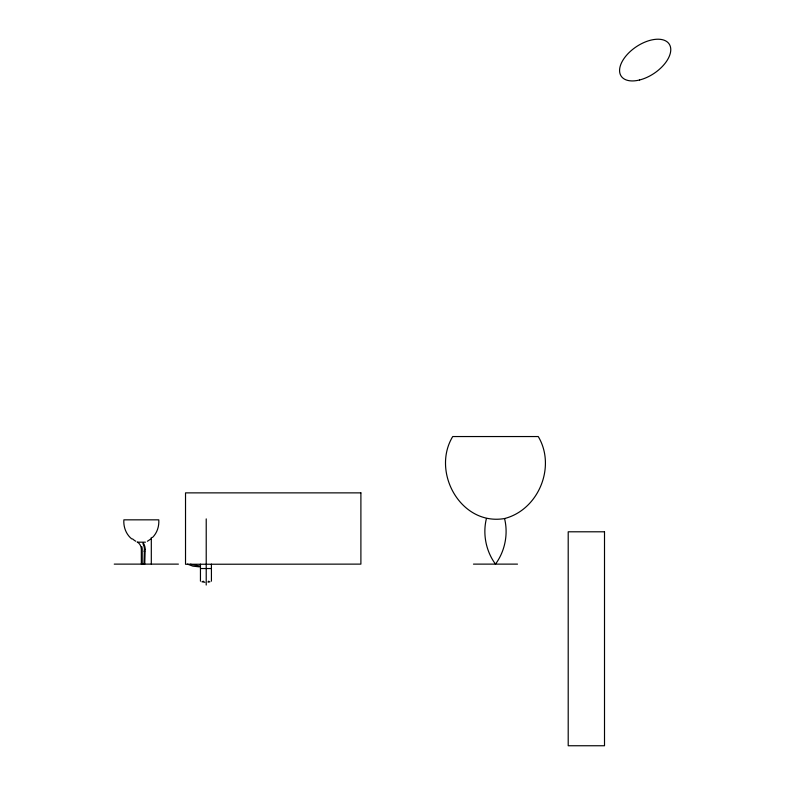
<?xml version="1.0" encoding="UTF-8"?>
<svg xmlns="http://www.w3.org/2000/svg" width="785" height="785" viewBox="0 0 785 785"><rect width="100%" height="100%" fill="white"/><g stroke="black" fill="none" stroke-linecap="round" stroke-linejoin="round"><path stroke-width="1.18" d="M486.415 518.542C482.569 534.104 485.974 551.217 495.482 564.121C504.99 551.217 508.395 534.104 504.549 518.542C461.05 526.068 431.053 472.315 452.719 436.548L538.255 436.548C556.271 466.712 538.579 509.769 504.549 518.542M144.754 564.121L145.176 549.372A11.451 10.951 90 0 0 143.223 542.847M143.969 564.121L144.411 549.372A11.373 11.216 90 0 0 143.361 544.564L142.909 543.691M152.467 537.519C157.137 532.956 159.237 526.284 158.786 519.837L123.873 519.837C123.323 526.99 126.1 534.408 131.762 538.932M150.897 538.932L147.374 541.277M208.172 581.391L208.81 581.224M209.968 581.793L208.074 582.195M211.42 568.536L200.45 568.536M137.198 542.18L145.46 542.18M144.411 549.372L145.176 549.372M143.969 551.168L144.754 551.168M114.237 564.121L178.401 564.121M473.473 564.121L517.501 564.121M199.439 565.926L190.284 564.219M199.439 566.868L192.845 566.142L187.448 564.121M204.856 582.293L201.902 581.793M203.06 581.224L203.707 581.391M211.42 564.121L211.42 581.175M206.219 518.895L206.219 585.031M200.45 564.121L200.45 581.175M151.309 537.44L151.309 564.121M142.213 564.121L142.213 549.372A8.35 7.987 -90 0 0 141.742 546.537M141.329 564.121L141.329 549.372A8.341 7.585 -90 0 0 137.552 542.18M135.805 541.258A21.499 19.556 90 0 1 132.596 538.932M360.894 492.872L185.525 492.872L185.525 564.258L360.894 564.121L360.894 492.872M604.509 531.798L568.203 531.798L568.203 745.75L604.509 745.75L604.509 531.798M639.549 79.991A28.878 16.014 -33.8 0 0 669.625 44.765A28.878 16.014 -33.8 0 0 626.351 55.499A28.878 16.014 -33.8 0 0 639.549 79.991"/></g></svg>
